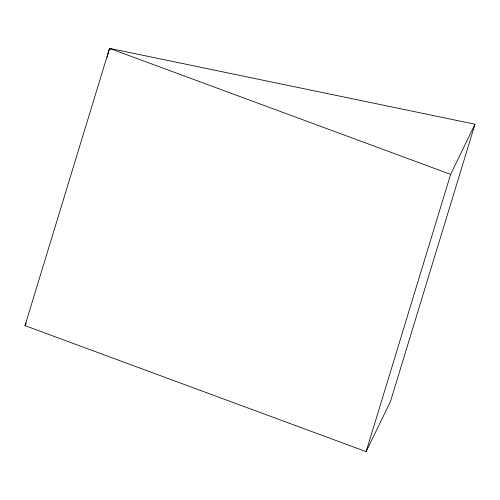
<?xml version="1.0" encoding="UTF-8"?>
<svg xmlns="http://www.w3.org/2000/svg" width="500" height="500" viewBox="0 0 500 500"><rect width="100%" height="100%" fill="white"/><g stroke="black" fill="none" stroke-linecap="round" stroke-linejoin="round"><path stroke-width="0.75" d="M107.125 57.425L109.525 48.369L475 124.206L390.475 401.475L366.125 451.631L25 325.637L109.525 48.369L450.644 174.363L475 124.206M366.125 451.631L450.644 174.363M25 325.637L26.35 322.85M109.525 48.369L110.494 49.594"/></g></svg>
